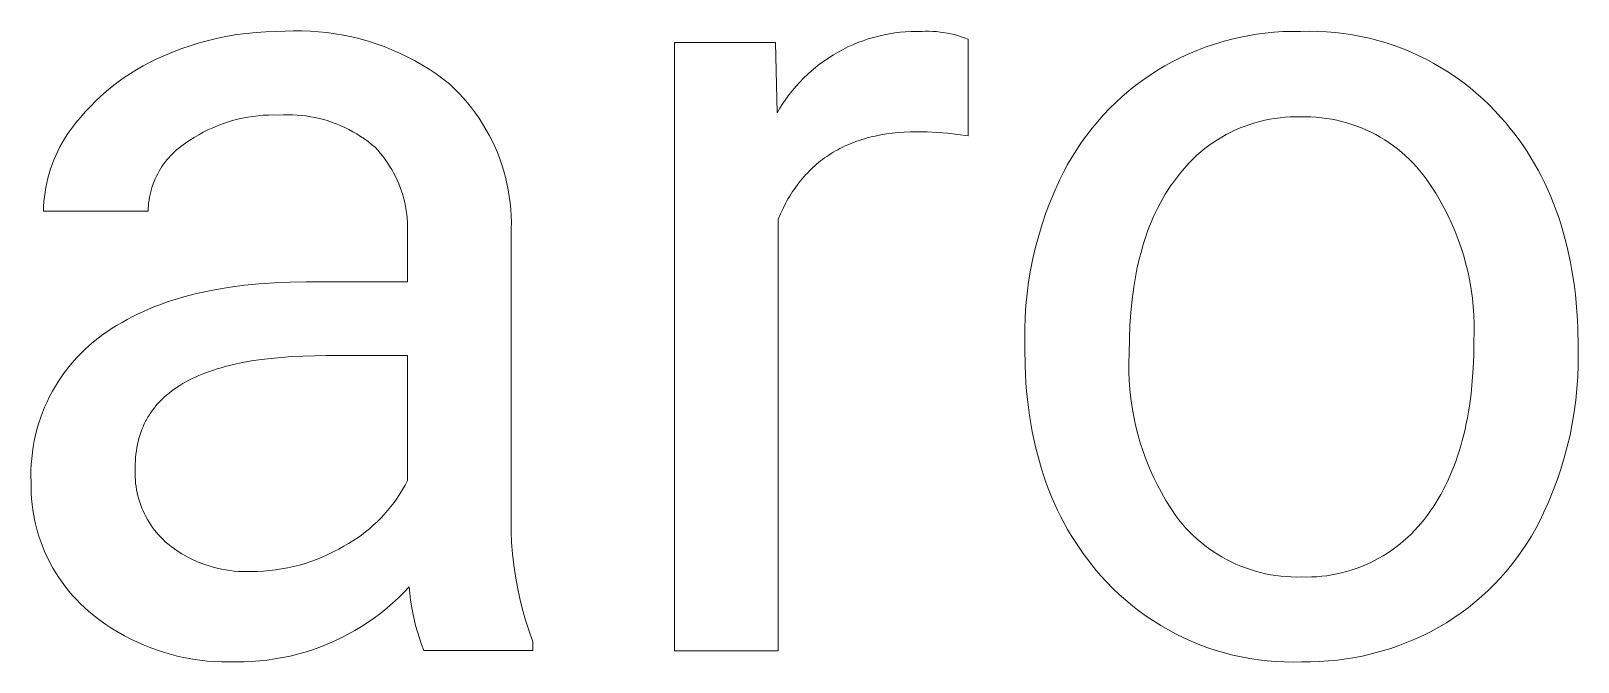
# Model space of a CAD drawing. Header units: millimetres. Extents: x -962 to 3068, y -237 to 2578.
# Drawn here: x 2249 to 2321.2, y 145.1 to 174.5 of the extents above; entities that cross this region are included whole.
import ezdxf

# ---------------------------------------------------------------- set-up
doc = ezdxf.new("R2010")
doc.units = ezdxf.units.MM
doc.header["$MEASUREMENT"] = 0
doc.layers.add('Domyślny', color=7, linetype='Continuous', true_color=0x000000)

msp = doc.modelspace()

# ---------------------------------------------------------------- linework, layer by layer
at = {"layer": 'Domyślny', "color": 18, "lineweight": 15, "true_color": 0x000000}
for p, q in [((2256.882, 173.927), (2257.317, 174.045)), ((2257.317, 174.045), (2257.754, 174.149)), ((2257.754, 174.149), (2258.196, 174.238)), ((2258.196, 174.238), (2258.639, 174.313)), ((2258.639, 174.313), (2259.085, 174.373)), ((2259.085, 174.373), (2259.533, 174.419)), ((2259.533, 174.419), (2259.982, 174.45)), ((2259.982, 174.45), (2260.432, 174.466)), ((2260.432, 174.466), (2260.882, 174.467)), ((2260.882, 174.467), (2261.274, 174.483)), ((2261.274, 174.483), (2261.666, 174.484)), ((2261.666, 174.484), (2262.059, 174.472)), ((2262.059, 174.472), (2262.45, 174.446)), ((2262.45, 174.446), (2262.841, 174.407)), ((2262.841, 174.407), (2263.23, 174.354)), ((2263.23, 174.354), (2263.616, 174.287)), ((2263.616, 174.287), (2264.001, 174.207)), ((2264.001, 174.207), (2264.382, 174.114)), ((2264.382, 174.114), (2264.76, 174.008)), ((2287.621, 173.94), (2287.86, 174.029)), ((2287.86, 174.029), (2288.101, 174.111)), ((2288.101, 174.111), (2288.345, 174.184)), ((2288.345, 174.184), (2288.591, 174.249)), ((2288.591, 174.249), (2288.839, 174.305)), ((2288.839, 174.305), (2289.09, 174.354)), ((2289.09, 174.354), (2289.341, 174.393)), ((2289.341, 174.393), (2289.594, 174.424)), ((2289.594, 174.424), (2289.847, 174.447)), ((2289.847, 174.447), (2290.102, 174.461)), ((2290.102, 174.461), (2290.356, 174.466)), ((2290.356, 174.466), (2290.611, 174.463)), ((2290.611, 174.463), (2290.78, 174.469)), ((2290.78, 174.469), (2290.949, 174.469)), ((2290.949, 174.469), (2291.117, 174.464)), ((2291.117, 174.464), (2291.286, 174.452)), ((2291.286, 174.452), (2291.454, 174.435)), ((2291.454, 174.435), (2291.621, 174.413)), ((2291.621, 174.413), (2291.788, 174.385)), ((2291.788, 174.385), (2291.953, 174.351)), ((2291.953, 174.351), (2292.117, 174.312)), ((2292.117, 174.312), (2292.28, 174.267)), ((2292.28, 174.267), (2292.441, 174.217)), ((2292.441, 174.217), (2292.601, 174.162)), ((2292.601, 174.162), (2292.758, 174.101)), ((2292.758, 174.101), (2292.758, 169.592)), ((2304.61, 173.979), (2305.008, 174.087)), ((2305.008, 174.087), (2305.41, 174.181)), ((2305.41, 174.181), (2305.815, 174.263)), ((2305.815, 174.263), (2306.222, 174.33)), ((2306.222, 174.33), (2306.631, 174.385)), ((2306.631, 174.385), (2307.042, 174.425)), ((2307.042, 174.425), (2307.454, 174.452)), ((2307.454, 174.452), (2307.866, 174.465)), ((2307.866, 174.465), (2308.279, 174.465)), ((2308.279, 174.465), (2308.684, 174.472)), ((2308.684, 174.472), (2309.088, 174.466)), ((2309.088, 174.466), (2309.492, 174.447)), ((2309.492, 174.447), (2309.895, 174.413)), ((2309.895, 174.413), (2310.297, 174.366)), ((2310.297, 174.366), (2310.697, 174.306)), ((2310.697, 174.306), (2311.094, 174.231)), ((2311.094, 174.231), (2311.489, 174.144)), ((2311.489, 174.144), (2311.881, 174.043)), ((2311.881, 174.043), (2312.269, 173.928)), ((2254.876, 173.171), (2255.191, 173.313)), ((2255.191, 173.313), (2255.606, 173.487)), ((2255.606, 173.487), (2256.027, 173.648)), ((2256.027, 173.648), (2256.452, 173.794)), ((2256.452, 173.794), (2256.882, 173.927)), ((2264.76, 174.008), (2265.134, 173.888)), ((2265.134, 173.888), (2265.503, 173.755)), ((2265.503, 173.755), (2265.868, 173.61)), ((2265.868, 173.61), (2266.227, 173.452)), ((2266.227, 173.452), (2266.58, 173.282)), ((2279.056, 145.582), (2279.056, 173.94)), ((2279.056, 173.94), (2283.766, 173.94)), ((2283.766, 173.94), (2283.847, 170.665)), ((2286.267, 173.238), (2286.482, 173.374)), ((2286.482, 173.374), (2286.702, 173.502)), ((2286.702, 173.502), (2286.926, 173.623)), ((2286.926, 173.623), (2287.154, 173.737)), ((2287.154, 173.737), (2287.386, 173.842)), ((2287.386, 173.842), (2287.621, 173.94)), ((2302.684, 173.244), (2303.059, 173.416)), ((2303.059, 173.416), (2303.439, 173.576)), ((2303.439, 173.576), (2303.825, 173.723)), ((2303.825, 173.723), (2304.215, 173.857)), ((2304.215, 173.857), (2304.61, 173.979)), ((2312.269, 173.928), (2312.653, 173.801)), ((2312.653, 173.801), (2313.032, 173.661)), ((2313.032, 173.661), (2313.406, 173.508)), ((2313.406, 173.508), (2313.775, 173.342)), ((2313.775, 173.342), (2314.138, 173.164)), ((2253.665, 172.5), (2253.96, 172.683)), ((2253.96, 172.683), (2254.26, 172.855)), ((2254.26, 172.855), (2254.565, 173.018)), ((2254.565, 173.018), (2254.876, 173.171)), ((2266.58, 173.282), (2266.928, 173.099)), ((2266.928, 173.099), (2267.269, 172.905)), ((2267.269, 172.905), (2267.603, 172.698)), ((2267.603, 172.698), (2267.929, 172.48)), ((2285.265, 172.455), (2285.455, 172.625)), ((2285.455, 172.625), (2285.65, 172.788)), ((2285.65, 172.788), (2285.85, 172.945)), ((2285.85, 172.945), (2286.056, 173.095)), ((2286.056, 173.095), (2286.267, 173.238)), ((2301.252, 172.43), (2301.596, 172.653)), ((2301.596, 172.653), (2301.952, 172.862)), ((2301.952, 172.862), (2302.314, 173.059)), ((2302.314, 173.059), (2302.684, 173.244)), ((2314.138, 173.164), (2314.495, 172.973)), ((2314.495, 172.973), (2314.845, 172.771)), ((2314.845, 172.771), (2315.189, 172.557)), ((2252.553, 171.676), (2252.821, 171.896)), ((2252.821, 171.896), (2253.096, 172.107)), ((2253.096, 172.107), (2253.377, 172.308)), ((2253.377, 172.308), (2253.665, 172.5)), ((2267.929, 172.48), (2268.248, 172.251)), ((2268.248, 172.251), (2268.558, 172.011)), ((2268.558, 172.011), (2268.778, 171.804)), ((2284.568, 171.713), (2284.733, 171.907)), ((2284.733, 171.907), (2284.904, 172.096)), ((2284.904, 172.096), (2285.082, 172.278)), ((2285.082, 172.278), (2285.265, 172.455)), ((2300.27, 171.695), (2300.589, 171.951)), ((2300.589, 171.951), (2300.917, 172.196)), ((2300.917, 172.196), (2301.252, 172.43)), ((2315.189, 172.557), (2315.524, 172.331)), ((2315.524, 172.331), (2315.852, 172.094)), ((2315.852, 172.094), (2316.172, 171.846)), ((2251.796, 170.967), (2252.04, 171.212)), ((2252.04, 171.212), (2252.293, 171.448)), ((2252.293, 171.448), (2252.553, 171.676)), ((2268.778, 171.804), (2268.991, 171.588)), ((2268.991, 171.588), (2269.197, 171.366)), ((2269.197, 171.366), (2269.394, 171.137)), ((2269.394, 171.137), (2269.584, 170.901)), ((2284.114, 171.099), (2284.258, 171.309)), ((2284.258, 171.309), (2284.41, 171.514)), ((2284.41, 171.514), (2284.568, 171.713)), ((2299.367, 170.864), (2299.658, 171.151)), ((2299.658, 171.151), (2299.96, 171.428)), ((2299.96, 171.428), (2300.27, 171.695)), ((2316.172, 171.846), (2316.482, 171.587)), ((2316.482, 171.587), (2316.784, 171.318)), ((2316.784, 171.318), (2317.077, 171.039)), ((2251.111, 170.186), (2251.331, 170.454)), ((2251.331, 170.454), (2251.559, 170.714)), ((2251.559, 170.714), (2251.796, 170.967)), ((2258.901, 170.419), (2258.663, 170.365)), ((2259.141, 170.464), (2258.901, 170.419)), ((2259.382, 170.502), (2259.141, 170.464)), ((2259.624, 170.531), (2259.382, 170.502)), ((2259.868, 170.551), (2259.624, 170.531)), ((2260.112, 170.563), (2259.868, 170.551)), ((2260.356, 170.567), (2260.112, 170.563)), ((2260.6, 170.562), (2260.356, 170.567)), ((2260.81, 170.573), (2260.6, 170.562)), ((2261.021, 170.576), (2260.81, 170.573)), ((2261.232, 170.573), (2261.021, 170.576)), ((2261.443, 170.562), (2261.232, 170.573)), ((2261.653, 170.544), (2261.443, 170.562)), ((2261.862, 170.519), (2261.653, 170.544)), ((2262.071, 170.487), (2261.862, 170.519)), ((2262.278, 170.447), (2262.071, 170.487)), ((2262.484, 170.401), (2262.278, 170.447)), ((2269.584, 170.901), (2269.766, 170.658)), ((2269.766, 170.658), (2269.939, 170.41)), ((2269.939, 170.41), (2270.104, 170.156)), ((2283.847, 170.665), (2283.977, 170.884)), ((2283.977, 170.884), (2284.114, 171.099)), ((2298.812, 170.262), (2299.084, 170.568)), ((2299.084, 170.568), (2299.367, 170.864)), ((2307.32, 170.437), (2307.082, 170.406)), ((2307.559, 170.46), (2307.32, 170.437)), ((2307.799, 170.474), (2307.559, 170.46)), ((2308.039, 170.481), (2307.799, 170.474)), ((2308.279, 170.479), (2308.039, 170.481)), ((2308.522, 170.482), (2308.279, 170.479)), ((2308.765, 170.476), (2308.522, 170.482)), ((2309.008, 170.462), (2308.765, 170.476)), ((2309.25, 170.439), (2309.008, 170.462)), ((2309.492, 170.408), (2309.25, 170.439)), ((2309.731, 170.369), (2309.492, 170.408)), ((2317.077, 171.039), (2317.36, 170.75)), ((2317.36, 170.75), (2317.633, 170.452)), ((2317.633, 170.452), (2317.854, 170.199)), ((2250.716, 169.648), (2250.842, 169.832)), ((2250.842, 169.832), (2250.974, 170.011)), ((2250.974, 170.011), (2251.111, 170.186)), ((2257.068, 169.76), (2256.854, 169.643)), ((2257.286, 169.87), (2257.068, 169.76)), ((2257.508, 169.972), (2257.286, 169.87)), ((2257.733, 170.067), (2257.508, 169.972)), ((2257.962, 170.153), (2257.733, 170.067)), ((2258.193, 170.232), (2257.962, 170.153)), ((2258.427, 170.302), (2258.193, 170.232)), ((2258.663, 170.365), (2258.427, 170.302)), ((2262.688, 170.348), (2262.484, 170.401)), ((2262.89, 170.288), (2262.688, 170.348)), ((2263.09, 170.221), (2262.89, 170.288)), ((2263.287, 170.147), (2263.09, 170.221)), ((2263.482, 170.066), (2263.287, 170.147)), ((2263.674, 169.979), (2263.482, 170.066)), ((2263.863, 169.886), (2263.674, 169.979)), ((2264.049, 169.786), (2263.863, 169.886)), ((2264.231, 169.679), (2264.049, 169.786)), ((2270.104, 170.156), (2270.26, 169.896)), ((2270.26, 169.896), (2270.406, 169.632)), ((2289.224, 169.716), (2288.953, 169.68)), ((2289.502, 169.744), (2289.224, 169.716)), ((2289.785, 169.764), (2289.502, 169.744)), ((2290.074, 169.776), (2289.785, 169.764)), ((2290.369, 169.78), (2290.074, 169.776)), ((2290.849, 169.773), (2290.369, 169.78)), ((2291.328, 169.751), (2290.849, 169.773)), ((2291.807, 169.713), (2291.328, 169.751)), ((2292.283, 169.66), (2291.807, 169.713)), ((2298.3, 169.624), (2298.551, 169.948)), ((2298.551, 169.948), (2298.812, 170.262)), ((2305.028, 169.764), (2304.814, 169.654)), ((2305.245, 169.866), (2305.028, 169.764)), ((2305.466, 169.961), (2305.245, 169.866)), ((2305.689, 170.049), (2305.466, 169.961)), ((2305.916, 170.128), (2305.689, 170.049)), ((2306.145, 170.2), (2305.916, 170.128)), ((2306.377, 170.263), (2306.145, 170.2)), ((2306.61, 170.319), (2306.377, 170.263)), ((2306.845, 170.366), (2306.61, 170.319)), ((2307.082, 170.406), (2306.845, 170.366)), ((2309.97, 170.321), (2309.731, 170.369)), ((2310.207, 170.265), (2309.97, 170.321)), ((2310.441, 170.201), (2310.207, 170.265)), ((2310.673, 170.129), (2310.441, 170.201)), ((2310.903, 170.048), (2310.673, 170.129)), ((2311.129, 169.96), (2310.903, 170.048)), ((2311.353, 169.864), (2311.129, 169.96)), ((2311.573, 169.76), (2311.353, 169.864)), ((2311.789, 169.648), (2311.573, 169.76)), ((2317.854, 170.199), (2318.067, 169.941)), ((2318.067, 169.941), (2318.274, 169.677)), ((2250.276, 168.874), (2250.376, 169.073)), ((2250.376, 169.073), (2250.483, 169.268)), ((2250.483, 169.268), (2250.596, 169.46)), ((2250.596, 169.46), (2250.716, 169.648)), ((2255.923, 169.018), (2255.823, 168.935)), ((2256.025, 169.098), (2255.923, 169.018)), ((2256.131, 169.174), (2256.025, 169.098)), ((2256.238, 169.247), (2256.131, 169.174)), ((2256.439, 169.386), (2256.238, 169.247)), ((2256.644, 169.518), (2256.439, 169.386)), ((2256.854, 169.643), (2256.644, 169.518)), ((2264.41, 169.567), (2264.231, 169.679)), ((2264.584, 169.449), (2264.41, 169.567)), ((2264.755, 169.324), (2264.584, 169.449)), ((2264.921, 169.194), (2264.755, 169.324)), ((2265.082, 169.059), (2264.921, 169.194)), ((2265.208, 168.923), (2265.082, 169.059)), ((2270.406, 169.632), (2270.544, 169.362)), ((2270.544, 169.362), (2270.673, 169.088)), ((2270.673, 169.088), (2270.792, 168.809)), ((2286.782, 169.001), (2286.675, 168.945)), ((2286.889, 169.056), (2286.782, 169.001)), ((2286.999, 169.108), (2286.889, 169.056)), ((2287.11, 169.159), (2286.999, 169.108)), ((2287.222, 169.208), (2287.11, 169.159)), ((2287.336, 169.254), (2287.222, 169.208)), ((2287.451, 169.299), (2287.336, 169.254)), ((2287.568, 169.342), (2287.451, 169.299)), ((2287.687, 169.382), (2287.568, 169.342)), ((2287.807, 169.421), (2287.687, 169.382)), ((2287.928, 169.458), (2287.807, 169.421)), ((2288.051, 169.493), (2287.928, 169.458)), ((2288.175, 169.525), (2288.051, 169.493)), ((2288.301, 169.556), (2288.175, 169.525)), ((2288.429, 169.585), (2288.301, 169.556)), ((2288.688, 169.637), (2288.429, 169.585)), ((2288.953, 169.68), (2288.688, 169.637)), ((2292.758, 169.592), (2292.283, 169.66)), ((2297.831, 168.954), (2298.06, 169.293)), ((2298.06, 169.293), (2298.3, 169.624)), ((2303.811, 168.998), (2303.625, 168.847)), ((2304.002, 169.143), (2303.811, 168.998)), ((2304.199, 169.281), (2304.002, 169.143)), ((2304.4, 169.413), (2304.199, 169.281)), ((2304.605, 169.537), (2304.4, 169.413)), ((2304.814, 169.654), (2304.605, 169.537)), ((2312.001, 169.529), (2311.789, 169.648)), ((2312.209, 169.403), (2312.001, 169.529)), ((2312.412, 169.269), (2312.209, 169.403)), ((2312.61, 169.129), (2312.412, 169.269)), ((2312.804, 168.981), (2312.61, 169.129)), ((2312.992, 168.827), (2312.804, 168.981)), ((2318.274, 169.677), (2318.474, 169.409)), ((2318.474, 169.409), (2318.666, 169.135)), ((2318.666, 169.135), (2318.852, 168.856)), ((2249.942, 168.049), (2250.015, 168.259)), ((2250.015, 168.259), (2250.095, 168.467)), ((2250.095, 168.467), (2250.182, 168.672)), ((2250.182, 168.672), (2250.276, 168.874)), ((2255.212, 168.266), (2255.138, 168.159)), ((2255.289, 168.37), (2255.212, 168.266)), ((2255.37, 168.471), (2255.289, 168.37)), ((2255.454, 168.57), (2255.37, 168.471)), ((2255.542, 168.666), (2255.454, 168.57)), ((2255.633, 168.759), (2255.542, 168.666)), ((2255.726, 168.848), (2255.633, 168.759)), ((2255.823, 168.935), (2255.726, 168.848)), ((2265.329, 168.783), (2265.208, 168.923)), ((2265.446, 168.638), (2265.329, 168.783)), ((2265.557, 168.49), (2265.446, 168.638)), ((2265.664, 168.338), (2265.557, 168.49)), ((2265.765, 168.183), (2265.664, 168.338)), ((2270.792, 168.809), (2270.901, 168.527)), ((2270.901, 168.527), (2271.001, 168.241)), ((2271.001, 168.241), (2271.091, 167.952)), ((2285.694, 168.269), (2285.604, 168.191)), ((2285.785, 168.346), (2285.694, 168.269)), ((2285.878, 168.42), (2285.785, 168.346)), ((2285.973, 168.493), (2285.878, 168.42)), ((2286.068, 168.563), (2285.973, 168.493)), ((2286.166, 168.632), (2286.068, 168.563)), ((2286.265, 168.698), (2286.166, 168.632)), ((2286.365, 168.763), (2286.265, 168.698)), ((2286.467, 168.825), (2286.365, 168.763)), ((2286.57, 168.886), (2286.467, 168.825)), ((2286.675, 168.945), (2286.57, 168.886)), ((2297.214, 167.893), (2297.408, 168.253)), ((2297.408, 168.253), (2297.614, 168.607)), ((2297.614, 168.607), (2297.831, 168.954)), ((2303.098, 168.355), (2302.935, 168.179)), ((2303.268, 168.525), (2303.098, 168.355)), ((2303.444, 168.689), (2303.268, 168.525)), ((2303.625, 168.847), (2303.444, 168.689)), ((2313.175, 168.667), (2312.992, 168.827)), ((2313.352, 168.5), (2313.175, 168.667)), ((2313.523, 168.327), (2313.352, 168.5)), ((2313.688, 168.149), (2313.523, 168.327)), ((2318.852, 168.856), (2319.031, 168.572)), ((2319.031, 168.572), (2319.203, 168.283)), ((2319.203, 168.283), (2319.368, 167.988)), ((2249.765, 167.404), (2249.817, 167.621)), ((2249.817, 167.621), (2249.876, 167.836)), ((2249.876, 167.836), (2249.942, 168.049)), ((2254.825, 167.591), (2254.774, 167.471)), ((2254.88, 167.709), (2254.825, 167.591)), ((2254.939, 167.824), (2254.88, 167.709)), ((2255.001, 167.938), (2254.939, 167.824)), ((2255.068, 168.05), (2255.001, 167.938)), ((2255.138, 168.159), (2255.068, 168.05)), ((2265.861, 168.025), (2265.765, 168.183)), ((2265.951, 167.863), (2265.861, 168.025)), ((2266.036, 167.698), (2265.951, 167.863)), ((2266.115, 167.531), (2266.036, 167.698)), ((2266.189, 167.361), (2266.115, 167.531)), ((2271.091, 167.952), (2271.171, 167.66)), ((2271.171, 167.66), (2271.24, 167.365)), ((2285.017, 167.586), (2284.94, 167.492)), ((2285.097, 167.679), (2285.017, 167.586)), ((2285.178, 167.769), (2285.097, 167.679)), ((2285.26, 167.857), (2285.178, 167.769)), ((2285.344, 167.944), (2285.26, 167.857)), ((2285.429, 168.028), (2285.344, 167.944)), ((2285.516, 168.111), (2285.429, 168.028)), ((2285.604, 168.191), (2285.516, 168.111)), ((2296.804, 167.023), (2297.033, 167.526)), ((2297.033, 167.526), (2297.214, 167.893)), ((2302.481, 167.62), (2302.346, 167.44)), ((2302.626, 167.812), (2302.481, 167.62)), ((2302.777, 167.998), (2302.626, 167.812)), ((2302.935, 168.179), (2302.777, 167.998)), ((2313.846, 167.965), (2313.688, 168.149)), ((2313.999, 167.775), (2313.846, 167.965)), ((2314.144, 167.58), (2313.999, 167.775)), ((2314.372, 167.249), (2314.144, 167.58)), ((2319.368, 167.988), (2319.526, 167.689)), ((2319.526, 167.689), (2319.677, 167.384)), ((2249.654, 166.746), (2249.684, 166.967)), ((2249.684, 166.967), (2249.721, 167.186)), ((2249.721, 167.186), (2249.765, 167.404)), ((2254.582, 166.852), (2254.557, 166.725)), ((2254.612, 166.978), (2254.582, 166.852)), ((2254.646, 167.104), (2254.612, 166.978)), ((2254.685, 167.228), (2254.646, 167.104)), ((2254.728, 167.35), (2254.685, 167.228)), ((2254.774, 167.471), (2254.728, 167.35)), ((2266.257, 167.188), (2266.189, 167.361)), ((2266.319, 167.013), (2266.257, 167.188)), ((2266.375, 166.837), (2266.319, 167.013)), ((2266.425, 166.658), (2266.375, 166.837)), ((2271.24, 167.365), (2271.3, 167.069)), ((2271.3, 167.069), (2271.35, 166.77)), ((2284.505, 166.885), (2284.438, 166.776)), ((2284.573, 166.991), (2284.505, 166.885)), ((2284.644, 167.095), (2284.573, 166.991)), ((2284.715, 167.197), (2284.644, 167.095)), ((2284.789, 167.298), (2284.715, 167.197)), ((2284.863, 167.396), (2284.789, 167.298)), ((2284.94, 167.492), (2284.863, 167.396)), ((2296.591, 166.512), (2296.804, 167.023)), ((2301.967, 166.872), (2301.849, 166.672)), ((2302.089, 167.066), (2301.967, 166.872)), ((2302.216, 167.256), (2302.089, 167.066)), ((2302.346, 167.44), (2302.216, 167.256)), ((2314.588, 166.912), (2314.372, 167.249)), ((2314.793, 166.567), (2314.588, 166.912)), ((2319.677, 167.384), (2319.821, 167.074)), ((2319.821, 167.074), (2319.958, 166.758)), ((2249.608, 166.079), (2249.616, 166.302)), ((2254.493, 166.079), (2249.608, 166.079)), ((2249.616, 166.302), (2249.631, 166.524)), ((2249.631, 166.524), (2249.654, 166.746)), ((2254.497, 166.209), (2254.493, 166.079)), ((2254.506, 166.339), (2254.497, 166.209)), ((2254.518, 166.468), (2254.506, 166.339)), ((2254.535, 166.597), (2254.518, 166.468)), ((2254.557, 166.725), (2254.535, 166.597)), ((2266.469, 166.478), (2266.425, 166.658)), ((2266.507, 166.297), (2266.469, 166.478)), ((2266.539, 166.114), (2266.507, 166.297)), ((2266.564, 165.931), (2266.539, 166.114)), ((2271.35, 166.77), (2271.389, 166.47)), ((2271.389, 166.47), (2271.418, 166.168)), ((2271.418, 166.168), (2271.437, 165.866)), ((2284.124, 166.205), (2284.009, 165.963)), ((2284.245, 166.44), (2284.124, 166.205)), ((2284.308, 166.554), (2284.245, 166.44)), ((2284.372, 166.666), (2284.308, 166.554)), ((2284.438, 166.776), (2284.372, 166.666)), ((2296.396, 165.995), (2296.591, 166.512)), ((2301.626, 166.259), (2301.52, 166.045)), ((2301.735, 166.468), (2301.626, 166.259)), ((2301.849, 166.672), (2301.735, 166.468)), ((2314.987, 166.215), (2314.793, 166.567)), ((2315.169, 165.858), (2314.987, 166.215)), ((2319.958, 166.758), (2320.088, 166.438)), ((2320.088, 166.438), (2320.211, 166.112)), ((2320.211, 166.112), (2320.327, 165.782)), ((2266.584, 165.746), (2266.564, 165.931)), ((2266.597, 165.562), (2266.584, 165.746)), ((2266.604, 165.376), (2266.597, 165.562)), ((2266.604, 165.191), (2266.604, 165.376)), ((2271.437, 165.866), (2271.446, 165.564)), ((2271.446, 165.564), (2271.444, 165.261)), ((2284.009, 165.963), (2283.901, 165.713)), ((2283.901, 165.713), (2283.901, 145.582)), ((2296.057, 164.942), (2296.218, 165.471)), ((2296.218, 165.471), (2296.396, 165.995)), ((2301.23, 165.374), (2301.142, 165.14)), ((2301.323, 165.602), (2301.23, 165.374)), ((2301.419, 165.826), (2301.323, 165.602)), ((2301.52, 166.045), (2301.419, 165.826)), ((2315.338, 165.494), (2315.169, 165.858)), ((2315.496, 165.125), (2315.338, 165.494)), ((2320.327, 165.782), (2320.437, 165.446)), ((2320.437, 165.446), (2320.539, 165.104)), ((2266.599, 165.006), (2266.604, 165.191)), ((2266.599, 162.778), (2266.599, 165.006)), ((2271.444, 165.261), (2271.444, 152.216)), ((2295.913, 164.408), (2296.057, 164.942)), ((2300.979, 164.659), (2300.903, 164.411)), ((2301.058, 164.902), (2300.979, 164.659)), ((2301.142, 165.14), (2301.058, 164.902)), ((2315.641, 164.751), (2315.496, 165.125)), ((2315.773, 164.372), (2315.641, 164.751)), ((2320.539, 165.104), (2320.634, 164.758)), ((2320.634, 164.758), (2320.722, 164.406)), ((2295.787, 163.869), (2295.913, 164.408)), ((2300.832, 164.158), (2300.766, 163.9)), ((2300.903, 164.411), (2300.832, 164.158)), ((2315.893, 163.989), (2315.773, 164.372)), ((2316, 163.603), (2315.893, 163.989)), ((2320.722, 164.406), (2320.803, 164.05)), ((2320.803, 164.05), (2320.877, 163.688)), ((2295.589, 162.781), (2295.679, 163.327)), ((2295.679, 163.327), (2295.787, 163.869)), ((2300.645, 163.369), (2300.591, 163.097)), ((2300.703, 163.637), (2300.645, 163.369)), ((2300.766, 163.9), (2300.703, 163.637)), ((2316.094, 163.213), (2316, 163.603)), ((2316.175, 162.82), (2316.094, 163.213)), ((2320.877, 163.688), (2320.944, 163.32)), ((2320.944, 163.32), (2321.004, 162.948)), ((2257.68, 162.429), (2258.326, 162.535)), ((2258.326, 162.535), (2258.994, 162.623)), ((2258.994, 162.623), (2259.682, 162.69)), ((2259.682, 162.69), (2260.392, 162.739)), ((2260.392, 162.739), (2261.123, 162.768)), ((2261.123, 162.768), (2261.875, 162.778)), ((2261.875, 162.778), (2266.599, 162.778)), ((2295.517, 162.232), (2295.589, 162.781)), ((2300.496, 162.537), (2300.419, 161.958)), ((2300.542, 162.82), (2300.496, 162.537)), ((2300.591, 163.097), (2300.542, 162.82)), ((2316.243, 162.424), (2316.175, 162.82)), ((2321.004, 162.948), (2321.057, 162.571)), ((2321.057, 162.571), (2321.103, 162.188)), ((2255.035, 161.714), (2255.307, 161.813)), ((2255.307, 161.813), (2255.585, 161.906)), ((2255.585, 161.906), (2255.869, 161.995)), ((2255.869, 161.995), (2256.157, 162.08)), ((2256.157, 162.08), (2256.451, 162.159)), ((2256.451, 162.159), (2256.75, 162.234)), ((2256.75, 162.234), (2257.055, 162.304)), ((2257.055, 162.304), (2257.365, 162.369)), ((2257.365, 162.369), (2257.68, 162.429)), ((2295.462, 161.682), (2295.517, 162.232)), ((2300.419, 161.958), (2300.358, 161.36)), ((2316.298, 162.027), (2316.243, 162.424)), ((2316.34, 161.628), (2316.298, 162.027)), ((2321.103, 162.188), (2321.142, 161.8)), ((2321.142, 161.8), (2321.173, 161.407)), ((2253.275, 160.894), (2253.51, 161.025)), ((2253.51, 161.025), (2253.751, 161.152)), ((2253.751, 161.152), (2253.997, 161.274)), ((2253.997, 161.274), (2254.248, 161.391)), ((2254.248, 161.391), (2254.505, 161.503)), ((2254.505, 161.503), (2254.767, 161.611)), ((2254.767, 161.611), (2255.035, 161.714)), ((2295.409, 160.577), (2295.426, 161.13)), ((2295.426, 161.13), (2295.462, 161.682)), ((2300.358, 161.36), (2300.315, 160.742)), ((2316.368, 161.227), (2316.34, 161.628)), ((2316.382, 160.826), (2316.368, 161.227)), ((2321.173, 161.407), (2321.198, 161.009)), ((2252.165, 160.159), (2252.386, 160.322)), ((2252.386, 160.322), (2252.6, 160.472)), ((2252.6, 160.472), (2252.82, 160.617)), ((2252.82, 160.617), (2253.045, 160.758)), ((2253.045, 160.758), (2253.275, 160.894)), ((2295.409, 160.024), (2295.409, 160.577)), ((2300.315, 160.742), (2300.289, 160.104)), ((2316.372, 160.024), (2316.384, 160.425)), ((2316.384, 160.425), (2316.382, 160.826)), ((2321.198, 161.009), (2321.216, 160.605)), ((2321.216, 160.605), (2321.23, 159.783)), ((2251.34, 159.433), (2251.537, 159.625)), ((2251.537, 159.625), (2251.74, 159.81)), ((2251.74, 159.81), (2251.95, 159.988)), ((2251.95, 159.988), (2252.165, 160.159)), ((2295.409, 159.689), (2295.409, 160.024)), ((2295.423, 158.871), (2295.409, 159.689)), ((2300.289, 160.104), (2300.28, 159.447)), ((2316.363, 159.381), (2316.372, 160.024)), ((2321.23, 159.783), (2321.23, 159.447)), ((2250.791, 158.818), (2250.967, 159.029)), ((2250.967, 159.029), (2251.15, 159.234)), ((2251.15, 159.234), (2251.34, 159.433)), ((2258.287, 158.881), (2258.094, 158.832)), ((2258.485, 158.929), (2258.287, 158.881)), ((2258.895, 159.015), (2258.485, 158.929)), ((2259.321, 159.092), (2258.895, 159.015)), ((2259.766, 159.158), (2259.321, 159.092)), ((2260.228, 159.215), (2259.766, 159.158)), ((2260.707, 159.261), (2260.228, 159.215)), ((2261.204, 159.296), (2260.707, 159.261)), ((2261.719, 159.322), (2261.204, 159.296)), ((2262.251, 159.337), (2261.719, 159.322)), ((2262.801, 159.342), (2262.251, 159.337)), ((2266.599, 159.342), (2262.801, 159.342)), ((2266.599, 153.518), (2266.599, 159.342)), ((2295.44, 158.47), (2295.423, 158.871)), ((2300.28, 159.447), (2300.267, 159.025)), ((2300.267, 159.025), (2300.267, 158.603)), ((2316.338, 158.757), (2316.363, 159.381)), ((2321.23, 158.899), (2321.212, 158.351)), ((2321.23, 159.447), (2321.23, 158.899)), ((2250.163, 157.917), (2250.308, 158.15)), ((2250.308, 158.15), (2250.462, 158.378)), ((2250.462, 158.378), (2250.623, 158.601)), ((2250.623, 158.601), (2250.791, 158.818)), ((2256.397, 158.194), (2256.252, 158.116)), ((2256.547, 158.269), (2256.397, 158.194)), ((2256.702, 158.342), (2256.547, 158.269)), ((2256.86, 158.412), (2256.702, 158.342)), ((2257.023, 158.479), (2256.86, 158.412)), ((2257.191, 158.544), (2257.023, 158.479)), ((2257.363, 158.607), (2257.191, 158.544)), ((2257.539, 158.667), (2257.363, 158.607)), ((2257.719, 158.724), (2257.539, 158.667)), ((2257.904, 158.779), (2257.719, 158.724)), ((2258.094, 158.832), (2257.904, 158.779)), ((2295.464, 158.074), (2295.44, 158.47)), ((2300.267, 158.603), (2300.283, 158.181)), ((2300.283, 158.181), (2300.313, 157.76)), ((2316.236, 157.563), (2316.295, 158.151)), ((2316.295, 158.151), (2316.338, 158.757)), ((2321.212, 158.351), (2321.176, 157.804)), ((2249.776, 157.189), (2249.897, 157.436)), ((2249.897, 157.436), (2250.026, 157.679)), ((2250.026, 157.679), (2250.163, 157.917)), ((2255.355, 157.5), (2255.244, 157.402)), ((2255.47, 157.596), (2255.355, 157.5)), ((2255.589, 157.689), (2255.47, 157.596)), ((2255.713, 157.779), (2255.589, 157.689)), ((2255.841, 157.867), (2255.713, 157.779)), ((2255.974, 157.953), (2255.841, 157.867)), ((2256.111, 158.035), (2255.974, 157.953)), ((2256.252, 158.116), (2256.111, 158.035)), ((2295.495, 157.684), (2295.464, 158.074)), ((2295.533, 157.298), (2295.495, 157.684)), ((2300.313, 157.76), (2300.358, 157.341)), ((2316.159, 156.993), (2316.236, 157.563)), ((2321.176, 157.804), (2321.122, 157.258)), ((2249.561, 156.683), (2249.664, 156.938)), ((2249.664, 156.938), (2249.776, 157.189)), ((2254.631, 156.702), (2254.591, 156.643)), ((2254.672, 156.759), (2254.631, 156.702)), ((2254.713, 156.816), (2254.672, 156.759)), ((2254.756, 156.873), (2254.713, 156.816)), ((2254.8, 156.929), (2254.756, 156.873)), ((2254.845, 156.984), (2254.8, 156.929)), ((2254.938, 157.092), (2254.845, 156.984)), ((2255.036, 157.198), (2254.938, 157.092)), ((2255.138, 157.301), (2255.036, 157.198)), ((2255.244, 157.402), (2255.138, 157.301)), ((2295.578, 156.918), (2295.533, 157.298)), ((2295.63, 156.543), (2295.578, 156.918)), ((2300.358, 157.341), (2300.417, 156.923)), ((2300.417, 156.923), (2300.491, 156.507)), ((2316.066, 156.441), (2316.115, 156.714)), ((2316.115, 156.714), (2316.159, 156.993)), ((2321.05, 156.715), (2320.961, 156.174)), ((2321.122, 157.258), (2321.05, 156.715)), ((2249.304, 155.9), (2249.381, 156.164)), ((2249.381, 156.164), (2249.466, 156.425)), ((2249.466, 156.425), (2249.561, 156.683)), ((2254.255, 156.025), (2254.228, 155.96)), ((2254.284, 156.09), (2254.255, 156.025)), ((2254.314, 156.154), (2254.284, 156.09)), ((2254.345, 156.218), (2254.314, 156.154)), ((2254.377, 156.28), (2254.345, 156.218)), ((2254.41, 156.342), (2254.377, 156.28)), ((2254.444, 156.404), (2254.41, 156.342)), ((2254.479, 156.465), (2254.444, 156.404)), ((2254.516, 156.525), (2254.479, 156.465)), ((2254.553, 156.584), (2254.516, 156.525)), ((2254.591, 156.643), (2254.553, 156.584)), ((2295.689, 156.173), (2295.63, 156.543)), ((2295.755, 155.808), (2295.689, 156.173)), ((2300.491, 156.507), (2300.579, 156.094)), ((2300.579, 156.094), (2300.681, 155.685)), ((2315.956, 155.907), (2316.013, 156.171)), ((2316.013, 156.171), (2316.066, 156.441)), ((2320.961, 156.174), (2320.854, 155.637)), ((2249.129, 155.094), (2249.178, 155.365)), ((2249.178, 155.365), (2249.236, 155.633)), ((2249.236, 155.633), (2249.304, 155.9)), ((2254.028, 155.344), (2253.996, 155.2)), ((2254.065, 155.485), (2254.028, 155.344)), ((2254.106, 155.624), (2254.065, 155.485)), ((2254.151, 155.76), (2254.106, 155.624)), ((2254.201, 155.894), (2254.151, 155.76)), ((2254.228, 155.96), (2254.201, 155.894)), ((2295.828, 155.448), (2295.755, 155.808)), ((2295.908, 155.094), (2295.828, 155.448)), ((2300.681, 155.685), (2300.798, 155.279)), ((2300.798, 155.279), (2300.928, 154.878)), ((2315.758, 155.139), (2315.828, 155.391)), ((2315.828, 155.391), (2315.894, 155.646)), ((2315.894, 155.646), (2315.956, 155.907)), ((2320.854, 155.637), (2320.729, 155.103)), ((2249.038, 154.275), (2249.059, 154.549)), ((2249.059, 154.549), (2249.089, 154.822)), ((2249.089, 154.822), (2249.129, 155.094)), ((2253.909, 154.599), (2253.898, 154.443)), ((2253.924, 154.753), (2253.909, 154.599)), ((2253.944, 154.905), (2253.924, 154.753)), ((2253.967, 155.054), (2253.944, 154.905)), ((2253.996, 155.2), (2253.967, 155.054)), ((2295.994, 154.744), (2295.908, 155.094)), ((2296.088, 154.4), (2295.994, 154.744)), ((2300.928, 154.878), (2301.073, 154.481)), ((2315.522, 154.412), (2315.605, 154.65)), ((2315.605, 154.65), (2315.684, 154.893)), ((2315.684, 154.893), (2315.758, 155.139)), ((2320.586, 154.573), (2320.427, 154.049)), ((2320.729, 155.103), (2320.586, 154.573)), ((2249.024, 153.725), (2249.026, 154)), ((2249.026, 154), (2249.038, 154.275)), ((2253.884, 153.973), (2253.883, 153.825)), ((2253.883, 153.825), (2253.887, 153.677)), ((2253.89, 154.122), (2253.884, 153.973)), ((2253.892, 154.283), (2253.89, 154.122)), ((2253.898, 154.443), (2253.892, 154.283)), ((2296.189, 154.061), (2296.088, 154.4)), ((2296.296, 153.726), (2296.189, 154.061)), ((2301.073, 154.481), (2301.231, 154.09)), ((2301.231, 154.09), (2301.402, 153.704)), ((2315.249, 153.726), (2315.344, 153.95)), ((2315.344, 153.95), (2315.435, 154.179)), ((2315.435, 154.179), (2315.522, 154.412)), ((2320.427, 154.049), (2320.25, 153.53)), ((2249.031, 153.451), (2249.024, 153.725)), ((2249.03, 153.188), (2249.031, 153.451)), ((2249.037, 152.926), (2249.03, 153.188)), ((2253.887, 153.677), (2253.897, 153.529)), ((2253.897, 153.529), (2253.911, 153.381)), ((2253.911, 153.381), (2253.931, 153.234)), ((2253.931, 153.234), (2253.955, 153.088)), ((2253.955, 153.088), (2253.984, 152.942)), ((2266.242, 152.891), (2266.368, 153.096)), ((2266.368, 153.096), (2266.487, 153.305)), ((2266.487, 153.305), (2266.599, 153.518)), ((2296.411, 153.398), (2296.296, 153.726)), ((2296.532, 153.074), (2296.411, 153.398)), ((2301.402, 153.704), (2301.587, 153.325)), ((2301.587, 153.325), (2301.785, 152.952)), ((2314.824, 152.872), (2314.936, 153.079)), ((2314.936, 153.079), (2315.045, 153.29)), ((2315.045, 153.29), (2315.149, 153.505)), ((2315.149, 153.505), (2315.249, 153.726)), ((2320.25, 153.53), (2320.057, 153.017)), ((2249.053, 152.665), (2249.037, 152.926)), ((2249.078, 152.404), (2249.053, 152.665)), ((2249.112, 152.144), (2249.078, 152.404)), ((2253.984, 152.942), (2254.019, 152.798)), ((2254.019, 152.798), (2254.058, 152.655)), ((2254.058, 152.655), (2254.102, 152.513)), ((2254.102, 152.513), (2254.151, 152.373)), ((2254.151, 152.373), (2254.204, 152.235)), ((2265.824, 152.304), (2265.97, 152.495)), ((2265.97, 152.495), (2266.11, 152.691)), ((2266.11, 152.691), (2266.242, 152.891)), ((2296.661, 152.755), (2296.532, 153.074)), ((2296.796, 152.441), (2296.661, 152.755)), ((2296.938, 152.133), (2296.796, 152.441)), ((2301.785, 152.952), (2301.996, 152.586)), ((2301.996, 152.586), (2302.219, 152.228)), ((2314.461, 152.278), (2314.586, 152.472)), ((2314.586, 152.472), (2314.707, 152.67)), ((2314.707, 152.67), (2314.824, 152.872)), ((2319.846, 152.511), (2319.62, 152.012)), ((2320.057, 153.017), (2319.846, 152.511)), ((2249.154, 151.885), (2249.112, 152.144)), ((2249.206, 151.628), (2249.154, 151.885)), ((2254.204, 152.235), (2254.262, 152.098)), ((2254.262, 152.098), (2254.325, 151.964)), ((2254.325, 151.964), (2254.392, 151.832)), ((2254.392, 151.832), (2254.464, 151.702)), ((2254.464, 151.702), (2254.54, 151.575)), ((2265.179, 151.592), (2265.349, 151.761)), ((2265.349, 151.761), (2265.514, 151.937)), ((2265.514, 151.937), (2265.672, 152.118)), ((2265.672, 152.118), (2265.824, 152.304)), ((2271.444, 152.216), (2271.431, 151.688)), ((2271.431, 151.688), (2271.436, 151.16)), ((2297.088, 151.829), (2296.938, 152.133)), ((2297.244, 151.531), (2297.088, 151.829)), ((2302.219, 152.228), (2302.455, 151.878)), ((2302.455, 151.878), (2302.602, 151.685)), ((2302.602, 151.685), (2302.756, 151.497)), ((2313.911, 151.533), (2314.057, 151.717)), ((2314.057, 151.717), (2314.198, 151.905)), ((2314.198, 151.905), (2314.331, 152.089)), ((2314.331, 152.089), (2314.461, 152.278)), ((2319.442, 151.645), (2319.253, 151.284)), ((2319.62, 152.012), (2319.442, 151.645)), ((2249.266, 151.373), (2249.206, 151.628)), ((2249.335, 151.12), (2249.266, 151.373)), ((2249.412, 150.869), (2249.335, 151.12)), ((2254.54, 151.575), (2254.621, 151.45)), ((2254.621, 151.45), (2254.705, 151.328)), ((2254.705, 151.328), (2254.794, 151.209)), ((2254.794, 151.209), (2254.887, 151.094)), ((2254.887, 151.094), (2254.983, 150.981)), ((2254.983, 150.981), (2255.084, 150.872)), ((2264.248, 150.834), (2264.444, 150.973)), ((2264.444, 150.973), (2264.636, 151.118)), ((2264.636, 151.118), (2264.822, 151.27)), ((2264.822, 151.27), (2265.003, 151.428)), ((2265.003, 151.428), (2265.179, 151.592)), ((2271.436, 151.16), (2271.459, 150.632)), ((2297.407, 151.237), (2297.244, 151.531)), ((2297.578, 150.949), (2297.407, 151.237)), ((2297.755, 150.666), (2297.578, 150.949)), ((2302.756, 151.497), (2302.916, 151.315)), ((2302.916, 151.315), (2303.083, 151.138)), ((2303.083, 151.138), (2303.255, 150.967)), ((2303.255, 150.967), (2303.433, 150.802)), ((2313.266, 150.853), (2313.435, 151.014)), ((2313.435, 151.014), (2313.6, 151.182)), ((2313.6, 151.182), (2313.758, 151.355)), ((2313.758, 151.355), (2313.911, 151.533)), ((2319.051, 150.929), (2318.837, 150.582)), ((2319.253, 151.284), (2319.051, 150.929)), ((2249.498, 150.622), (2249.412, 150.869)), ((2249.592, 150.377), (2249.498, 150.622)), ((2249.695, 150.136), (2249.592, 150.377)), ((2255.084, 150.872), (2255.188, 150.766)), ((2255.188, 150.766), (2255.295, 150.664)), ((2255.295, 150.664), (2255.406, 150.565)), ((2255.406, 150.565), (2255.564, 150.442)), ((2255.564, 150.442), (2255.726, 150.324)), ((2255.726, 150.324), (2255.891, 150.212)), ((2255.891, 150.212), (2256.061, 150.106)), ((2263.136, 150.185), (2263.387, 150.317)), ((2263.387, 150.317), (2263.633, 150.458)), ((2263.633, 150.458), (2263.842, 150.576)), ((2263.842, 150.576), (2264.047, 150.702)), ((2264.047, 150.702), (2264.248, 150.834)), ((2271.459, 150.632), (2271.499, 150.106)), ((2297.939, 150.388), (2297.755, 150.666)), ((2298.13, 150.115), (2297.939, 150.388)), ((2303.433, 150.802), (2303.617, 150.644)), ((2303.617, 150.644), (2303.806, 150.492)), ((2303.806, 150.492), (2304.001, 150.346)), ((2304.001, 150.346), (2304.2, 150.208)), ((2304.2, 150.208), (2304.404, 150.076)), ((2312.34, 150.134), (2312.534, 150.265)), ((2312.534, 150.265), (2312.724, 150.403)), ((2312.724, 150.403), (2312.91, 150.547)), ((2312.91, 150.547), (2313.09, 150.697)), ((2313.09, 150.697), (2313.266, 150.853)), ((2318.611, 150.242), (2318.374, 149.911)), ((2318.837, 150.582), (2318.611, 150.242)), ((2249.806, 149.898), (2249.695, 150.136)), ((2249.925, 149.664), (2249.806, 149.898)), ((2250.051, 149.435), (2249.925, 149.664)), ((2256.061, 150.106), (2256.234, 150.005)), ((2256.234, 150.005), (2256.411, 149.911)), ((2256.411, 149.911), (2256.59, 149.823)), ((2256.59, 149.823), (2256.773, 149.741)), ((2256.773, 149.741), (2256.958, 149.665)), ((2256.958, 149.665), (2257.146, 149.596)), ((2257.146, 149.596), (2257.336, 149.533)), ((2257.336, 149.533), (2257.528, 149.477)), ((2257.528, 149.477), (2257.722, 149.428)), ((2261.001, 149.445), (2261.277, 149.506)), ((2261.277, 149.506), (2261.552, 149.576)), ((2261.552, 149.576), (2261.824, 149.655)), ((2261.824, 149.655), (2262.093, 149.743)), ((2262.093, 149.743), (2262.359, 149.841)), ((2262.359, 149.841), (2262.622, 149.947)), ((2262.622, 149.947), (2262.881, 150.062)), ((2262.881, 150.062), (2263.136, 150.185)), ((2271.499, 150.106), (2271.558, 149.581)), ((2271.558, 149.581), (2271.633, 149.058)), ((2298.329, 149.847), (2298.13, 150.115)), ((2298.534, 149.584), (2298.329, 149.847)), ((2298.746, 149.326), (2298.534, 149.584)), ((2304.404, 150.076), (2304.612, 149.951)), ((2304.612, 149.951), (2304.825, 149.834)), ((2304.825, 149.834), (2305.041, 149.724)), ((2305.041, 149.724), (2305.262, 149.622)), ((2305.262, 149.622), (2305.485, 149.527)), ((2305.485, 149.527), (2305.712, 149.44)), ((2310.869, 149.411), (2311.089, 149.492)), ((2311.089, 149.492), (2311.306, 149.582)), ((2311.306, 149.582), (2311.52, 149.678)), ((2311.52, 149.678), (2311.731, 149.782)), ((2311.731, 149.782), (2311.938, 149.892)), ((2311.938, 149.892), (2312.141, 150.01)), ((2312.141, 150.01), (2312.34, 150.134)), ((2318.126, 149.587), (2317.867, 149.272)), ((2318.374, 149.911), (2318.126, 149.587)), ((2250.186, 149.21), (2250.051, 149.435)), ((2250.328, 148.989), (2250.186, 149.21)), ((2250.477, 148.774), (2250.328, 148.989)), ((2250.634, 148.563), (2250.477, 148.774)), ((2257.722, 149.428), (2257.918, 149.385)), ((2257.918, 149.385), (2258.115, 149.349)), ((2258.115, 149.349), (2258.313, 149.32)), ((2258.313, 149.32), (2258.512, 149.297)), ((2258.512, 149.297), (2258.711, 149.282)), ((2258.711, 149.282), (2258.911, 149.273)), ((2258.911, 149.273), (2259.111, 149.272)), ((2259.111, 149.272), (2259.311, 149.277)), ((2259.311, 149.277), (2259.595, 149.281)), ((2259.595, 149.281), (2259.878, 149.295)), ((2259.878, 149.295), (2260.16, 149.318)), ((2260.16, 149.318), (2260.442, 149.351)), ((2260.442, 149.351), (2260.722, 149.393)), ((2260.722, 149.393), (2261.001, 149.445)), ((2271.633, 149.058), (2271.726, 148.539)), ((2298.965, 149.073), (2298.746, 149.326)), ((2299.239, 148.774), (2298.965, 149.073)), ((2299.522, 148.485), (2299.239, 148.774)), ((2305.712, 149.44), (2305.941, 149.361)), ((2305.941, 149.361), (2306.173, 149.29)), ((2306.173, 149.29), (2306.408, 149.227)), ((2306.408, 149.227), (2306.644, 149.172)), ((2306.644, 149.172), (2306.883, 149.125)), ((2306.883, 149.125), (2307.122, 149.087)), ((2307.122, 149.087), (2307.363, 149.056)), ((2307.363, 149.056), (2307.605, 149.035)), ((2307.605, 149.035), (2307.847, 149.021)), ((2307.847, 149.021), (2308.09, 149.016)), ((2308.09, 149.016), (2308.333, 149.019)), ((2308.333, 149.019), (2308.567, 149.016)), ((2308.567, 149.016), (2308.802, 149.02)), ((2308.802, 149.02), (2309.036, 149.032)), ((2309.036, 149.032), (2309.27, 149.052)), ((2309.27, 149.052), (2309.503, 149.08)), ((2309.503, 149.08), (2309.735, 149.116)), ((2309.735, 149.116), (2309.966, 149.159)), ((2309.966, 149.159), (2310.195, 149.211)), ((2310.195, 149.211), (2310.422, 149.27)), ((2310.422, 149.27), (2310.647, 149.336)), ((2310.647, 149.336), (2310.869, 149.411)), ((2317.597, 148.966), (2317.317, 148.67)), ((2317.867, 149.272), (2317.597, 148.966)), ((2250.798, 148.359), (2250.634, 148.563)), ((2250.968, 148.16), (2250.798, 148.359)), ((2251.145, 147.967), (2250.968, 148.16)), ((2266.172, 148.047), (2265.905, 147.802)), ((2266.43, 148.302), (2266.172, 148.047)), ((2266.679, 148.566), (2266.43, 148.302)), ((2266.705, 148.26), (2266.679, 148.566)), ((2266.74, 147.955), (2266.705, 148.26)), ((2271.726, 148.539), (2271.837, 148.022)), ((2299.815, 148.206), (2299.522, 148.485)), ((2300.118, 147.936), (2299.815, 148.206)), ((2316.727, 148.106), (2316.418, 147.84)), ((2317.027, 148.383), (2316.727, 148.106)), ((2317.317, 148.67), (2317.027, 148.383)), ((2251.329, 147.78), (2251.145, 147.967)), ((2251.519, 147.599), (2251.329, 147.78)), ((2251.715, 147.425), (2251.519, 147.599)), ((2251.978, 147.211), (2251.715, 147.425)), ((2265.348, 147.337), (2265.057, 147.119)), ((2265.63, 147.565), (2265.348, 147.337)), ((2265.905, 147.802), (2265.63, 147.565)), ((2266.785, 147.651), (2266.74, 147.955)), ((2266.84, 147.349), (2266.785, 147.651)), ((2266.904, 147.049), (2266.84, 147.349)), ((2271.837, 148.022), (2271.965, 147.51)), ((2271.965, 147.51), (2272.11, 147.002)), ((2300.429, 147.677), (2300.118, 147.936)), ((2300.749, 147.429), (2300.429, 147.677)), ((2301.078, 147.192), (2300.749, 147.429)), ((2315.774, 147.34), (2315.439, 147.107)), ((2316.1, 147.585), (2315.774, 147.34)), ((2316.418, 147.84), (2316.1, 147.585)), ((2252.247, 147.006), (2251.978, 147.211)), ((2252.523, 146.81), (2252.247, 147.006)), ((2252.806, 146.623), (2252.523, 146.81)), ((2253.094, 146.447), (2252.806, 146.623)), ((2264.456, 146.713), (2264.146, 146.526)), ((2264.76, 146.911), (2264.456, 146.713)), ((2265.057, 147.119), (2264.76, 146.911)), ((2266.977, 146.751), (2266.904, 147.049)), ((2267.06, 146.455), (2266.977, 146.751)), ((2272.11, 147.002), (2272.272, 146.499)), ((2301.414, 146.966), (2301.078, 147.192)), ((2301.757, 146.752), (2301.414, 146.966)), ((2302.108, 146.55), (2301.757, 146.752)), ((2314.736, 146.676), (2314.368, 146.478)), ((2315.097, 146.885), (2314.736, 146.676)), ((2315.439, 147.107), (2315.097, 146.885)), ((2253.389, 146.28), (2253.094, 146.447)), ((2253.689, 146.123), (2253.389, 146.28)), ((2253.994, 145.976), (2253.689, 146.123)), ((2254.304, 145.839), (2253.994, 145.976)), ((2262.846, 145.883), (2262.508, 145.75)), ((2263.179, 146.027), (2262.846, 145.883)), ((2263.507, 146.182), (2263.179, 146.027)), ((2263.829, 146.349), (2263.507, 146.182)), ((2264.146, 146.526), (2263.829, 146.349)), ((2267.152, 146.162), (2267.06, 146.455)), ((2267.253, 145.873), (2267.152, 146.162)), ((2267.364, 145.586), (2267.253, 145.873)), ((2272.272, 146.499), (2272.45, 146.002)), ((2272.45, 146.002), (2272.45, 145.586)), ((2302.466, 146.359), (2302.108, 146.55)), ((2302.829, 146.181), (2302.466, 146.359)), ((2303.199, 146.015), (2302.829, 146.181)), ((2303.574, 145.862), (2303.199, 146.015)), ((2303.953, 145.722), (2303.574, 145.862)), ((2313.229, 145.958), (2312.839, 145.81)), ((2313.614, 146.119), (2313.229, 145.958)), ((2313.994, 146.292), (2313.614, 146.119)), ((2314.368, 146.478), (2313.994, 146.292)), ((2254.618, 145.713), (2254.304, 145.839)), ((2254.936, 145.598), (2254.618, 145.713)), ((2255.258, 145.494), (2254.936, 145.598)), ((2255.584, 145.4), (2255.258, 145.494)), ((2255.912, 145.318), (2255.584, 145.4)), ((2256.243, 145.246), (2255.912, 145.318)), ((2256.576, 145.186), (2256.243, 145.246)), ((2256.911, 145.137), (2256.576, 145.186)), ((2257.247, 145.1), (2256.911, 145.137)), ((2260.048, 145.144), (2259.687, 145.106)), ((2260.407, 145.195), (2260.048, 145.144)), ((2260.765, 145.258), (2260.407, 145.195)), ((2261.12, 145.333), (2260.765, 145.258)), ((2261.472, 145.419), (2261.12, 145.333)), ((2261.821, 145.518), (2261.472, 145.419)), ((2262.167, 145.628), (2261.821, 145.518)), ((2262.508, 145.75), (2262.167, 145.628)), ((2272.45, 145.586), (2267.364, 145.586)), ((2283.901, 145.582), (2279.056, 145.582)), ((2304.338, 145.594), (2303.953, 145.722)), ((2304.726, 145.48), (2304.338, 145.594)), ((2305.119, 145.379), (2304.726, 145.48)), ((2305.514, 145.292), (2305.119, 145.379)), ((2305.912, 145.218), (2305.514, 145.292)), ((2306.313, 145.157), (2305.912, 145.218)), ((2306.715, 145.11), (2306.313, 145.157)), ((2310, 145.143), (2309.584, 145.102)), ((2310.414, 145.198), (2310, 145.143)), ((2310.825, 145.267), (2310.414, 145.198)), ((2311.235, 145.349), (2310.825, 145.267)), ((2311.641, 145.444), (2311.235, 145.349)), ((2312.044, 145.553), (2311.641, 145.444)), ((2312.444, 145.675), (2312.044, 145.553)), ((2312.839, 145.81), (2312.444, 145.675)), ((2257.585, 145.073), (2257.247, 145.1)), ((2257.923, 145.058), (2257.585, 145.073)), ((2258.262, 145.055), (2257.923, 145.058)), ((2258.6, 145.063), (2258.262, 145.055)), ((2258.963, 145.065), (2258.6, 145.063)), ((2259.325, 145.079), (2258.963, 145.065)), ((2259.687, 145.106), (2259.325, 145.079)), ((2307.118, 145.077), (2306.715, 145.11)), ((2307.523, 145.058), (2307.118, 145.077)), ((2307.928, 145.052), (2307.523, 145.058)), ((2308.333, 145.06), (2307.928, 145.052)), ((2308.75, 145.06), (2308.333, 145.06)), ((2309.168, 145.074), (2308.75, 145.06)), ((2309.584, 145.102), (2309.168, 145.074))]:
    msp.add_line(p, q, dxfattribs=at)

doc.saveas('drawing.dxf')
